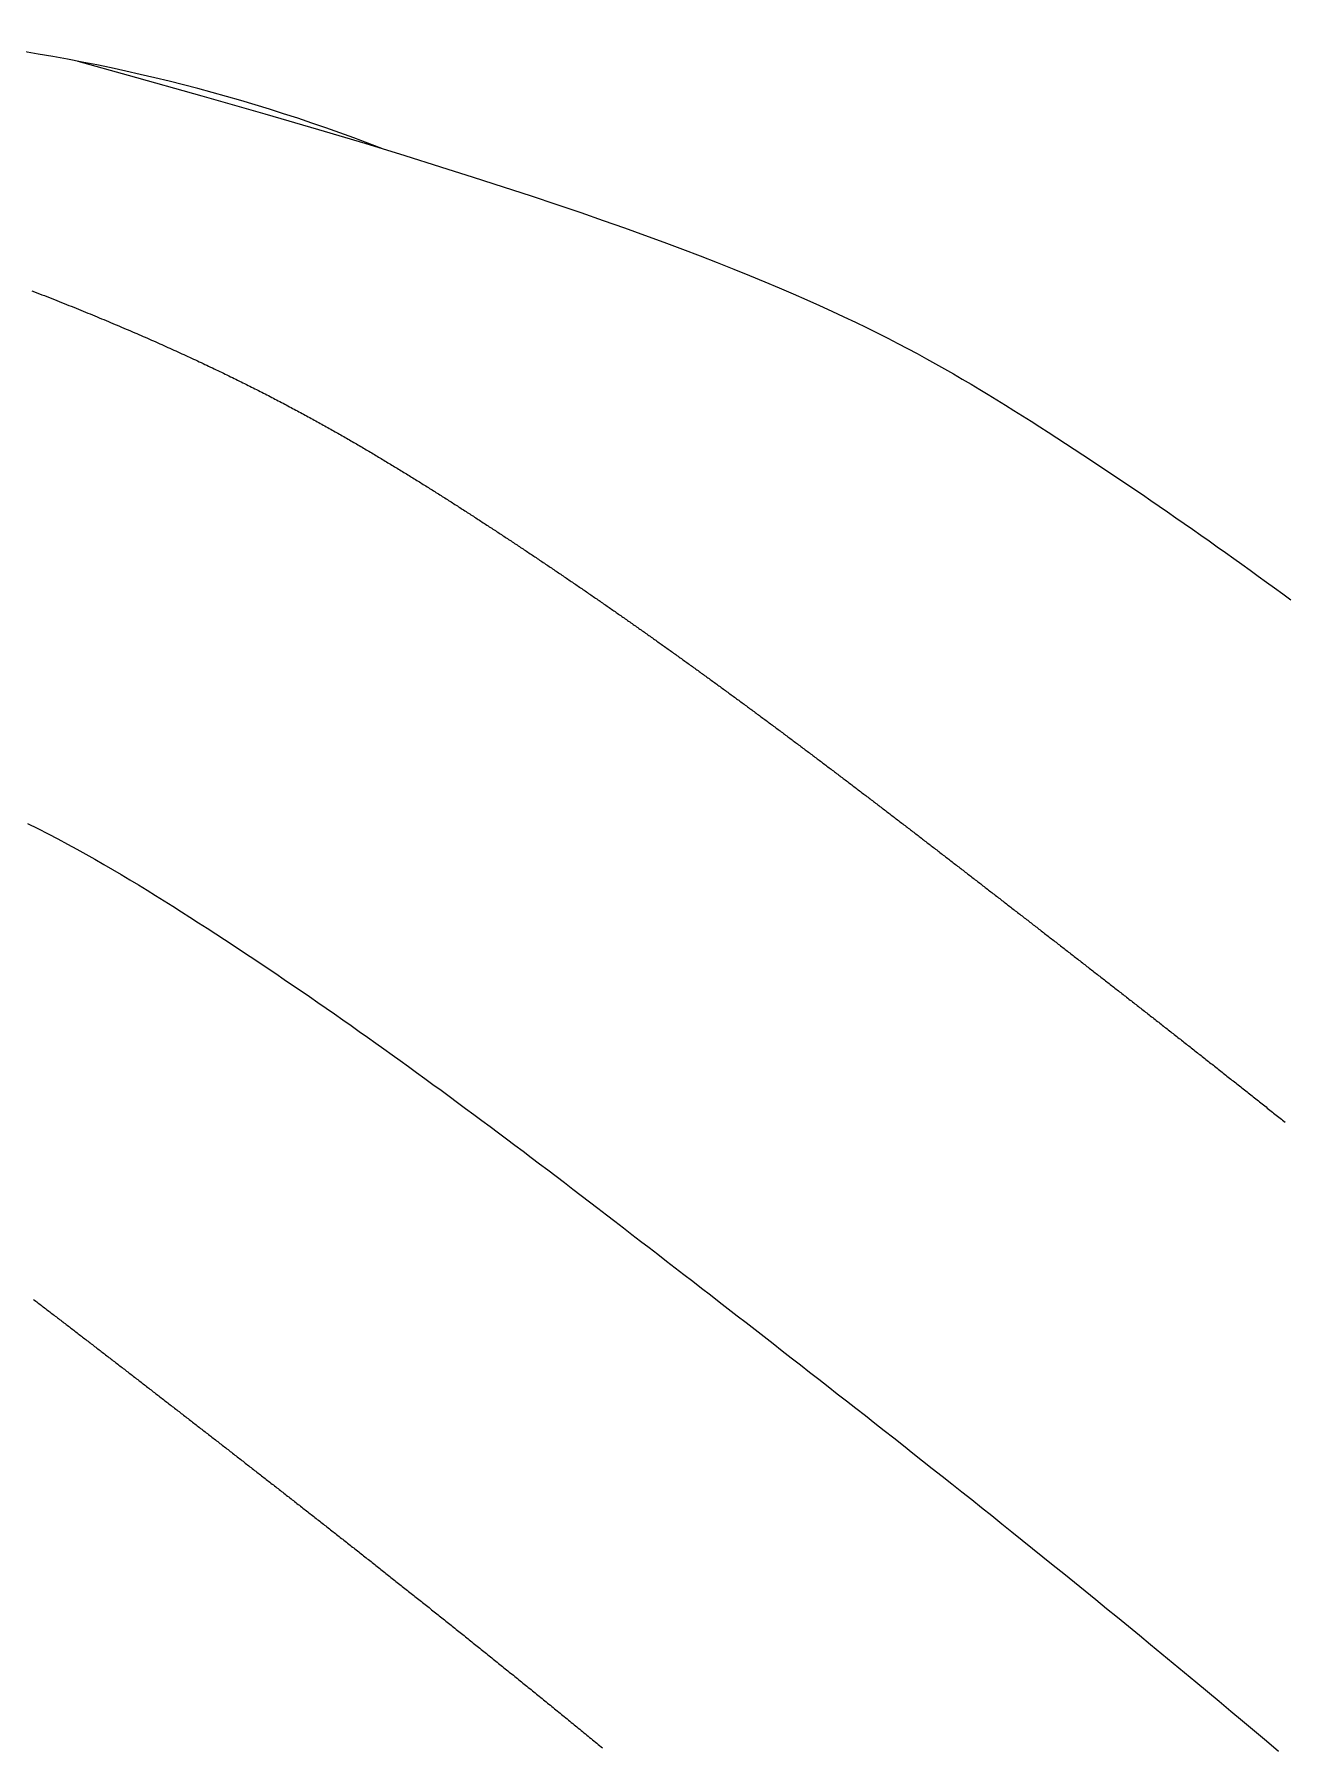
# Model space of a CAD drawing. Header units: inches. Extents: x 62745 to 64469, y 7520 to 8963.
# Drawn here: x 62847.727 to 62850.786, y 8082.374 to 8086.567 of the extents above; entities that cross this region are included whole.
import ezdxf

# ---------------------------------------------------------------- set-up
doc = ezdxf.new("R2010")
doc.units = ezdxf.units.IN
doc.header["$MEASUREMENT"] = 0
doc.layers.add('2', color=2, linetype='Continuous')

msp = doc.modelspace()

# ---------------------------------------------------------------- linework, layer by layer
at = {"layer": '2'}
msp.add_lwpolyline([(62848.57692295, 8086.28723657, 0.0679462668), (62847.44823608, 8086.55677833, 0.1495806637), (62846.28115999, 8086.32235732, 0.1568512197)], format="xyb", dxfattribs=at)
for points in [[(62847.83353041, 8086.5008563), (62847.95658038, 8086.4668401), (62848.1370383, 8086.41614878), (62848.29104084, 8086.3720811), (62848.42250231, 8086.33367035), (62848.53533703, 8086.29994982), (62848.63345934, 8086.26995281), (62848.72078355, 8086.24271262), (62848.80067571, 8086.21739405), (62848.87430875, 8086.19368794), (62848.94230734, 8086.17141666), (62849.00529613, 8086.15040255), (62849.06389978, 8086.13046799), (62849.11874295, 8086.11143532), (62849.17045031, 8086.0931269), (62849.2196465, 8086.07536509), (62849.26686165, 8086.05800065), (62849.31224767, 8086.04099799), (62849.35586195, 8086.02434992), (62849.39776187, 8086.00804925), (62849.4380048, 8085.99208879), (62849.47664812, 8085.97646136), (62849.51374922, 8085.96115978), (62849.54936547, 8085.94617684), (62849.58355695, 8085.93150358), (62849.61639451, 8085.91712383), (62849.64795168, 8085.90301965), (62849.67830203, 8085.8891731), (62849.7075191, 8085.87556623), (62849.73567642, 8085.86218109), (62849.76284755, 8085.84899974), (62849.78910603, 8085.83600422), (62849.81452613, 8085.82317483), (62849.83918496, 8085.81048484), (62849.86316037, 8085.79790573), (62849.88653019, 8085.78540901), (62849.90937226, 8085.77296617), (62849.93176443, 8085.76054872), (62849.95378453, 8085.74812815), (62849.97551039, 8085.73567595), (62849.99701256, 8085.72316693), (62850.01833234, 8085.71058908), (62850.03950372, 8085.69793368), (62850.06056071, 8085.68519202), (62850.0815373, 8085.67235539), (62850.10246749, 8085.65941507), (62850.12338529, 8085.64636235), (62850.14432468, 8085.63318853), (62850.16531176, 8085.61988832), (62850.18634092, 8085.60647015), (62850.20739864, 8085.59294591), (62850.22847142, 8085.57932746), (62850.24954572, 8085.56562667), (62850.27060805, 8085.55185541), (62850.29164487, 8085.53802556), (62850.31264267, 8085.52414898), (62850.33358987, 8085.51023593), (62850.35448263, 8085.49629019), (62850.37531906, 8085.48231393), (62850.39609724, 8085.4683093), (62850.41681529, 8085.45427848), (62850.4374713, 8085.44022363), (62850.45806336, 8085.42614691), (62850.47858959, 8085.41205049), (62850.49904911, 8085.39793585), (62850.51944522, 8085.38380171), (62850.53978228, 8085.36964611), (62850.5600646, 8085.35546709), (62850.58029655, 8085.3412627), (62850.60048245, 8085.32703098), (62850.62062665, 8085.31276996), (62850.64073348, 8085.29847768), (62850.66080726, 8085.2841522), (62850.68085216, 8085.26979165), (62850.70087234, 8085.25539417), (62850.72087194, 8085.24095788), (62850.74085511, 8085.22648094), (62850.760826, 8085.21196149), (62850.78078877, 8085.19739765), (62850.80074755, 8085.18278758)], [(62847.7211656, 8085.93912977), (62847.72737403, 8085.93672239), (62847.73355824, 8085.93431866), (62847.73971831, 8085.93191855), (62847.74585435, 8085.92952206), (62847.75196644, 8085.92712916), (62847.75805468, 8085.92473985), (62847.76411916, 8085.9223541), (62847.77015999, 8085.91997191), (62847.77617725, 8085.91759325), (62847.78217105, 8085.91521812), (62847.78814147, 8085.91284649), (62847.79408861, 8085.91047836), (62847.80001256, 8085.90811371), (62847.80591342, 8085.90575252), (62847.81179129, 8085.90339477), (62847.81764626, 8085.90104047), (62847.82347843, 8085.89868958), (62847.82928788, 8085.89634209), (62847.83507472, 8085.89399799), (62847.84083904, 8085.89165727), (62847.84658093, 8085.8893199), (62847.8523005, 8085.88698588), (62847.85799782, 8085.88465519), (62847.86367301, 8085.88232782), (62847.86932615, 8085.88000374), (62847.87495734, 8085.87768295), (62847.88056668, 8085.87536543), (62847.88615425, 8085.87305116), (62847.89172016, 8085.87074013), (62847.89726449, 8085.86843233), (62847.90278735, 8085.86612774), (62847.90828883, 8085.86382634), (62847.91376903, 8085.86152812), (62847.91922803, 8085.85923307), (62847.92466593, 8085.85694117), (62847.93008284, 8085.85465241), (62847.93547883, 8085.85236676), (62847.94085402, 8085.85008423), (62847.94620848, 8085.84780478), (62847.95154233, 8085.84552841), (62847.95685565, 8085.8432551), (62847.96214854, 8085.84098484), (62847.96742109, 8085.83871761), (62847.97267339, 8085.83645339), (62847.97790555, 8085.83419218), (62847.98311766, 8085.83193396), (62847.98830981, 8085.8296787), (62847.9934821, 8085.82742641), (62847.99863462, 8085.82517705), (62848.00376747, 8085.82293062), (62848.00888074, 8085.82068711), (62848.01397452, 8085.81844649), (62848.01904892, 8085.81620876), (62848.02410403, 8085.81397389), (62848.02913994, 8085.81174188), (62848.03415674, 8085.8095127), (62848.03915454, 8085.80728635), (62848.04413342, 8085.80506281), (62848.04909349, 8085.80284206), (62848.05403483, 8085.80062409), (62848.05895754, 8085.79840888), (62848.06386172, 8085.79619642), (62848.06874746, 8085.79398669), (62848.07361485, 8085.79177968), (62848.078464, 8085.78957538), (62848.083295, 8085.78737377), (62848.08810793, 8085.78517483), (62848.0929029, 8085.78297855), (62848.09768, 8085.78078491), (62848.10243933, 8085.77859391), (62848.10718097, 8085.77640551), (62848.11190504, 8085.77421972), (62848.11661161, 8085.77203652), (62848.12130079, 8085.76985588), (62848.12597267, 8085.7676778), (62848.13062734, 8085.76550226), (62848.13526491, 8085.76332924), (62848.13988546, 8085.76115873), (62848.14448909, 8085.75899072), (62848.14907589, 8085.7568252), (62848.15364596, 8085.75466213), (62848.1581994, 8085.75250152), (62848.1627363, 8085.75034334), (62848.16725675, 8085.74818759), (62848.17176086, 8085.74603424), (62848.1762487, 8085.74388328), (62848.18072039, 8085.7417347), (62848.18517601, 8085.73958848), (62848.18961566, 8085.73744461), (62848.19403943, 8085.73530307), (62848.19844743, 8085.73316385), (62848.20283973, 8085.73102692), (62848.20721645, 8085.72889229), (62848.21157767, 8085.72675993), (62848.21592349, 8085.72462982), (62848.220254, 8085.72250196), (62848.2245693, 8085.72037633), (62848.22886948, 8085.7182529), (62848.23315464, 8085.71613168), (62848.23742488, 8085.71401264), (62848.24168028, 8085.71189577), (62848.24592095, 8085.70978105), (62848.25014697, 8085.70766846), (62848.25435845, 8085.70555801), (62848.25855548, 8085.70344966), (62848.26273815, 8085.7013434), (62848.26690655, 8085.69923922), (62848.27106079, 8085.69713711), (62848.27520096, 8085.69503705), (62848.27932715, 8085.69293901), (62848.28343945, 8085.690843), (62848.28753797, 8085.688749), (62848.2916228, 8085.68665698), (62848.29569403, 8085.68456694), (62848.29975175, 8085.68247885), (62848.30379607, 8085.68039272), (62848.30782707, 8085.67830851), (62848.31184486, 8085.67622621), (62848.31584952, 8085.67414582), (62848.31984116, 8085.67206731), (62848.32381986, 8085.66999067), (62848.32778572, 8085.66791589), (62848.33173884, 8085.66584295), (62848.33567931, 8085.66377183), (62848.33960723, 8085.66170253), (62848.34352268, 8085.65963502), (62848.34742578, 8085.65756929), (62848.3513166, 8085.65550533), (62848.35519526, 8085.65344312), (62848.35906183, 8085.65138264), (62848.36291642, 8085.64932389), (62848.36675911, 8085.64726684), (62848.37059002, 8085.64521149), (62848.37440922, 8085.64315781), (62848.37821682, 8085.64110579), (62848.38201291, 8085.63905542), (62848.38579759, 8085.63700668), (62848.38957095, 8085.63495956), (62848.39333308, 8085.63291405), (62848.39708408, 8085.63087011), (62848.40082405, 8085.62882776), (62848.40455307, 8085.62678696), (62848.40827126, 8085.6247477), (62848.41197869, 8085.62270997), (62848.41567546, 8085.62067375), (62848.41936168, 8085.61863904), (62848.42303743, 8085.6166058), (62848.42670281, 8085.61457403), (62848.43035791, 8085.61254372), (62848.43400284, 8085.61051485), (62848.43763767, 8085.60848739), (62848.44126252, 8085.60646135), (62848.44487747, 8085.6044367), (62848.44848262, 8085.60241344), (62848.45207806, 8085.60039153), (62848.4556639, 8085.59837097), (62848.45924021, 8085.59635175), (62848.46280711, 8085.59433385), (62848.46636468, 8085.59231725), (62848.46991301, 8085.59030195), (62848.47345221, 8085.58828791), (62848.47698236, 8085.58627514), (62848.48050356, 8085.58426362), (62848.48401589, 8085.58225332), (62848.48751946, 8085.58024425), (62848.49101435, 8085.57823637), (62848.49450065, 8085.57622968), (62848.49797847, 8085.57422417), (62848.50144787, 8085.57221982), (62848.50490894, 8085.57021661), (62848.50836178, 8085.56821454), (62848.51180645, 8085.56621359), (62848.51524304, 8085.56421375), (62848.51867164, 8085.562215), (62848.52209233, 8085.56021734), (62848.52550518, 8085.55822074), (62848.52891028, 8085.5562252), (62848.53230772, 8085.5542307), (62848.53569756, 8085.55223723), (62848.5390799, 8085.55024478), (62848.54245481, 8085.54825333), (62848.54582236, 8085.54626288), (62848.54918265, 8085.5442734), (62848.55253575, 8085.54228489), (62848.55588175, 8085.54029734), (62848.55922071, 8085.53831072), (62848.56255273, 8085.53632504), (62848.56587788, 8085.53434027), (62848.56919624, 8085.5323564), (62848.57250789, 8085.53037342), (62848.57581292, 8085.52839132), (62848.5791114, 8085.52641008), (62848.58240342, 8085.5244297), (62848.58568905, 8085.52245015), (62848.58896837, 8085.52047143), (62848.59224147, 8085.51849352), (62848.59550843, 8085.51651642), (62848.59876931, 8085.5145401), (62848.60202422, 8085.51256456), (62848.60527322, 8085.51058977), (62848.60851639, 8085.50861574), (62848.61175382, 8085.50664245), (62848.61498559, 8085.50466988), (62848.61821177, 8085.50269802), (62848.62143245, 8085.50072685), (62848.6246477, 8085.49875638), (62848.62785762, 8085.49678658), (62848.63106227, 8085.49481743), (62848.63426173, 8085.49284894), (62848.6374561, 8085.49088108), (62848.64064544, 8085.48891384), (62848.64382984, 8085.48694721), (62848.64700938, 8085.48498118), (62848.65018414, 8085.48301573), (62848.6533542, 8085.48105085), (62848.65651964, 8085.47908653), (62848.65968053, 8085.47712275), (62848.66283697, 8085.47515951), (62848.66598902, 8085.47319678), (62848.66913678, 8085.47123457), (62848.67228032, 8085.46927285), (62848.67541971, 8085.46731161), (62848.67855505, 8085.46535084), (62848.68168641, 8085.46339052), (62848.68481385, 8085.46143065), (62848.68793746, 8085.45947121), (62848.69105731, 8085.4575122), (62848.69417345, 8085.45555359), (62848.69728597, 8085.45359539), (62848.70039493, 8085.45163757), (62848.70350041, 8085.44968013), (62848.70660246, 8085.44772305), (62848.70970113, 8085.44576634), (62848.71279645, 8085.44380998), (62848.71588845, 8085.44185396), (62848.71897715, 8085.43989829), (62848.7220626, 8085.43794296), (62848.72514482, 8085.43598796), (62848.72822384, 8085.43403328), (62848.7312997, 8085.43207892), (62848.73437241, 8085.43012488), (62848.737442, 8085.42817115), (62848.74050849, 8085.42621773), (62848.7435719, 8085.42426461), (62848.74663225, 8085.42231179), (62848.74968957, 8085.42035926), (62848.75274387, 8085.41840703), (62848.75579518, 8085.41645508), (62848.75884351, 8085.41450341), (62848.7618889, 8085.41255201), (62848.76493136, 8085.4106009), (62848.76797091, 8085.40865005), (62848.77100757, 8085.40669946), (62848.77404137, 8085.40474914), (62848.77707233, 8085.40279907), (62848.78010047, 8085.40084925), (62848.78312581, 8085.39889968), (62848.78614836, 8085.39695035), (62848.78916817, 8085.39500127), (62848.79218523, 8085.39305241), (62848.79519959, 8085.39110379), (62848.79821125, 8085.3891554), (62848.80122024, 8085.38720722), (62848.80422658, 8085.38525927), (62848.80723029, 8085.38331153), (62848.8102314, 8085.38136399), (62848.81322992, 8085.37941666), (62848.81622588, 8085.37746954), (62848.8192193, 8085.37552261), (62848.8222102, 8085.37357587), (62848.82519859, 8085.37162932), (62848.82818452, 8085.36968295), (62848.83116798, 8085.36773677), (62848.83414901, 8085.36579075), (62848.83712763, 8085.36384491), (62848.84010386, 8085.36189924), (62848.84307771, 8085.35995373), (62848.84604922, 8085.35800837), (62848.8490184, 8085.35606317), (62848.85198528, 8085.35411813), (62848.85494987, 8085.35217322), (62848.8579122, 8085.35022846), (62848.86087229, 8085.34828383), (62848.86383016, 8085.34633934), (62848.86678584, 8085.34439497), (62848.86973933, 8085.34245073), (62848.87269067, 8085.34050661), (62848.87563988, 8085.33856261), (62848.87858697, 8085.33661872), (62848.88153197, 8085.33467493), (62848.88447489, 8085.33273125), (62848.88741576, 8085.33078767), (62848.89035458, 8085.32884418), (62848.89329139, 8085.32690079), (62848.8962262, 8085.32495749), (62848.89915902, 8085.32301427), (62848.90208988, 8085.32107113), (62848.90501877, 8085.31912807), (62848.9079457, 8085.31718509), (62848.9108707, 8085.31524219), (62848.91379376, 8085.31329935), (62848.91671489, 8085.31135659), (62848.91963411, 8085.30941389), (62848.92255142, 8085.30747126), (62848.92546683, 8085.30552869), (62848.92838034, 8085.30358618), (62848.93129197, 8085.30164373), (62848.93420172, 8085.29970133), (62848.9371096, 8085.29775899), (62848.94001561, 8085.2958167), (62848.94291976, 8085.29387446), (62848.94582206, 8085.29193227), (62848.94872252, 8085.28999012), (62848.95162113, 8085.28804802), (62848.95451792, 8085.28610596), (62848.95741287, 8085.28416394), (62848.96030601, 8085.28222195), (62848.96319734, 8085.28028), (62848.96608687, 8085.27833808), (62848.96897459, 8085.2763962), (62848.97186053, 8085.27445434), (62848.97474468, 8085.27251251), (62848.97762705, 8085.2705707), (62848.98050765, 8085.26862891), (62848.98338649, 8085.26668715), (62848.98626357, 8085.2647454), (62848.9891389, 8085.26280366), (62848.99201249, 8085.26086195), (62848.99488434, 8085.25892024), (62848.99775446, 8085.25697854), (62849.00062285, 8085.25503685), (62849.00348954, 8085.25309516), (62849.00635451, 8085.25115348), (62849.00921778, 8085.2492118), (62849.01207935, 8085.24727012), (62849.01493924, 8085.24532843), (62849.01779744, 8085.24338674), (62849.02065396, 8085.24144504), (62849.02350882, 8085.23950333), (62849.02636202, 8085.23756161), (62849.02921356, 8085.23561987), (62849.03206346, 8085.23367812), (62849.03491171, 8085.23173635), (62849.03775833, 8085.22979456), (62849.04060332, 8085.22785275), (62849.04344669, 8085.22591091), (62849.04628844, 8085.22396905), (62849.04912859, 8085.22202715), (62849.05196714, 8085.22008523), (62849.05480409, 8085.21814327), (62849.05763946, 8085.21620128), (62849.06047324, 8085.21425925), (62849.06330546, 8085.21231718), (62849.06613611, 8085.21037507), (62849.06896519, 8085.20843291), (62849.07179273, 8085.20649071), (62849.07461872, 8085.20454846), (62849.07744317, 8085.20260616), (62849.08026609, 8085.20066381), (62849.08308748, 8085.19872141), (62849.08590735, 8085.19677894), (62849.08872571, 8085.19483642), (62849.09154257, 8085.19289384), (62849.09435793, 8085.1909512), (62849.09717179, 8085.18900849), (62849.09998418, 8085.18706571), (62849.10279508, 8085.18512286), (62849.10560451, 8085.18317994), (62849.10841248, 8085.18123695), (62849.11121899, 8085.17929388), (62849.11402406, 8085.17735074), (62849.11682767, 8085.17540751), (62849.11962985, 8085.17346421), (62849.1224306, 8085.17152081), (62849.12522993, 8085.16957734), (62849.12802784, 8085.16763377), (62849.13082434, 8085.16569011), (62849.13361944, 8085.16374636), (62849.13641314, 8085.16180252), (62849.13920545, 8085.15985858), (62849.14199638, 8085.15791454), (62849.14478593, 8085.15597039), (62849.14757412, 8085.15402615), (62849.15036094, 8085.1520818), (62849.15314641, 8085.15013734), (62849.15593053, 8085.14819277), (62849.1587133, 8085.14624809), (62849.16149475, 8085.1443033), (62849.16427486, 8085.14235839), (62849.16705365, 8085.14041336), (62849.16983113, 8085.13846821), (62849.1726073, 8085.13652294), (62849.17538217, 8085.13457754), (62849.17815575, 8085.13263202), (62849.18092804, 8085.13068637), (62849.18369905, 8085.12874059), (62849.18646878, 8085.12679467), (62849.18923725, 8085.12484862), (62849.19200446, 8085.12290243), (62849.19477042, 8085.1209561), (62849.19753513, 8085.11900963), (62849.20029859, 8085.11706302), (62849.20306083, 8085.11511626), (62849.20582184, 8085.11316935), (62849.20858164, 8085.1112223), (62849.21134022, 8085.10927509), (62849.21409759, 8085.10732772), (62849.21685377, 8085.1053802), (62849.21960875, 8085.10343252), (62849.22236255, 8085.10148468), (62849.22511517, 8085.09953668), (62849.22786662, 8085.09758851), (62849.2306169, 8085.09564018), (62849.23336603, 8085.09369167), (62849.23611401, 8085.091743), (62849.23886084, 8085.08979415), (62849.24160653, 8085.08784512), (62849.2443511, 8085.08589592), (62849.24709454, 8085.08394653), (62849.24983686, 8085.08199697), (62849.25257808, 8085.08004722), (62849.25531819, 8085.07809729), (62849.2580572, 8085.07614716), (62849.26079512, 8085.07419685), (62849.26353196, 8085.07224634), (62849.26626773, 8085.07029564), (62849.26900242, 8085.06834474), (62849.27173606, 8085.06639364), (62849.27446864, 8085.06444234), (62849.27720017, 8085.06249084), (62849.27993065, 8085.06053913), (62849.2826601, 8085.05858722), (62849.28538853, 8085.05663509), (62849.28811593, 8085.05468275), (62849.29084232, 8085.0527302), (62849.2935677, 8085.05077744), (62849.29629207, 8085.04882445), (62849.29901546, 8085.04687124), (62849.30173785, 8085.04491782), (62849.30445927, 8085.04296416), (62849.30717971, 8085.04101028), (62849.30989919, 8085.03905618), (62849.3126177, 8085.03710184), (62849.31533526, 8085.03514726), (62849.31805188, 8085.03319246), (62849.32076755, 8085.03123741), (62849.32348229, 8085.02928213), (62849.32619611, 8085.0273266), (62849.328909, 8085.02537083), (62849.33162099, 8085.02341482), (62849.33433206, 8085.02145855), (62849.33704224, 8085.01950204), (62849.33975153, 8085.01754527), (62849.34245993, 8085.01558825), (62849.34516745, 8085.01363098), (62849.3478741, 8085.01167344), (62849.35057989, 8085.00971564), (62849.35328481, 8085.00775758), (62849.35598889, 8085.00579926), (62849.35869212, 8085.00384067), (62849.36139452, 8085.00188181), (62849.36409608, 8084.99992268), (62849.36679682, 8084.99796327), (62849.36949674, 8084.99600359), (62849.37219585, 8084.99404363), (62849.37489416, 8084.99208339), (62849.37759167, 8084.99012287), (62849.38028839, 8084.98816207), (62849.38298433, 8084.98620098), (62849.38567949, 8084.9842396), (62849.38837388, 8084.98227793), (62849.39106751, 8084.98031596), (62849.39376039, 8084.97835371), (62849.39645251, 8084.97639115), (62849.39914389, 8084.9744283), (62849.40183454, 8084.97246514), (62849.40452446, 8084.97050169), (62849.40721365, 8084.96853792), (62849.40990213, 8084.96657385), (62849.4125899, 8084.96460947), (62849.41527697, 8084.96264478), (62849.41796335, 8084.96067977), (62849.42064904, 8084.95871445), (62849.42333405, 8084.95674881), (62849.42601838, 8084.95478285), (62849.42870204, 8084.95281657), (62849.43138505, 8084.95084996), (62849.4340674, 8084.94888303), (62849.4367491, 8084.94691576), (62849.43943017, 8084.94494817), (62849.4421106, 8084.94298024), (62849.4447904, 8084.94101198), (62849.44746959, 8084.93904338), (62849.45014816, 8084.93707444), (62849.45282612, 8084.93510516), (62849.45550349, 8084.93313553), (62849.45818026, 8084.93116556), (62849.46085645, 8084.92919525), (62849.46353206, 8084.92722458), (62849.4662071, 8084.92525356), (62849.46888157, 8084.92328218), (62849.47155548, 8084.92131045), (62849.47422884, 8084.91933836), (62849.47690166, 8084.91736591), (62849.47957394, 8084.9153931), (62849.48224568, 8084.91341992), (62849.48491691, 8084.91144637), (62849.48758761, 8084.90947246), (62849.49025781, 8084.90749817), (62849.4929275, 8084.90552351), (62849.49559669, 8084.90354848), (62849.49826539, 8084.90157307), (62849.50093361, 8084.89959727), (62849.50360136, 8084.8976211), (62849.50626863, 8084.89564454), (62849.50893544, 8084.8936676), (62849.51160179, 8084.89169026), (62849.5142677, 8084.88971254), (62849.51693316, 8084.88773442), (62849.51959818, 8084.88575591), (62849.52226278, 8084.883777), (62849.52492695, 8084.8817977), (62849.52759071, 8084.87981799), (62849.53025406, 8084.87783788), (62849.53291701, 8084.87585736), (62849.53557956, 8084.87387643), (62849.53824173, 8084.8718951), (62849.54090351, 8084.86991336), (62849.54356492, 8084.8679312), (62849.54622596, 8084.86594862), (62849.54888664, 8084.86396563), (62849.55154697, 8084.86198221), (62849.55420695, 8084.85999838), (62849.55686659, 8084.85801412), (62849.55952589, 8084.85602943), (62849.56218487, 8084.85404431), (62849.56484353, 8084.85205876), (62849.56750187, 8084.85007278), (62849.57015991, 8084.84808637), (62849.57281765, 8084.84609952), (62849.57547509, 8084.84411222), (62849.57813225, 8084.84212449), (62849.58078913, 8084.84013631), (62849.58344574, 8084.83814769), (62849.58610208, 8084.83615862), (62849.58875817, 8084.8341691), (62849.591414, 8084.83217913), (62849.59406958, 8084.8301887), (62849.59672493, 8084.82819781), (62849.59938005, 8084.82620647), (62849.60203494, 8084.82421467), (62849.60468961, 8084.8222224), (62849.60734408, 8084.82022967), (62849.60999833, 8084.81823647), (62849.61265239, 8084.81624281), (62849.61530626, 8084.81424867), (62849.61795995, 8084.81225406), (62849.62061346, 8084.81025897), (62849.6232668, 8084.8082634), (62849.62591997, 8084.80626736), (62849.62857299, 8084.80427083), (62849.63122586, 8084.80227382), (62849.63387859, 8084.80027632), (62849.63653118, 8084.79827834), (62849.63918364, 8084.79627986), (62849.64183597, 8084.7942809), (62849.6444882, 8084.79228143), (62849.64714031, 8084.79028147), (62849.64979232, 8084.78828101), (62849.65244424, 8084.78628005), (62849.65509606, 8084.78427859), (62849.65774781, 8084.78227662), (62849.66039948, 8084.78027415), (62849.66305108, 8084.77827116), (62849.66570262, 8084.77626766), (62849.66835411, 8084.77426365), (62849.67100554, 8084.77225912), (62849.67365694, 8084.77025408), (62849.67630831, 8084.76824851), (62849.67895964, 8084.76624243), (62849.68161096, 8084.76423581), (62849.68426226, 8084.76222867), (62849.68691356, 8084.76022101), (62849.68956485, 8084.75821281), (62849.69221615, 8084.75620408), (62849.69486747, 8084.75419481), (62849.69751881, 8084.75218501), (62849.70017017, 8084.75017466), (62849.70282157, 8084.74816378), (62849.70547301, 8084.74615235), (62849.70812449, 8084.74414038), (62849.71077603, 8084.74212785), (62849.71342764, 8084.74011478), (62849.71607931, 8084.73810116), (62849.71873105, 8084.73608698), (62849.72138288, 8084.73407225), (62849.72403479, 8084.73205695), (62849.7266868, 8084.7300411), (62849.72933892, 8084.72802468), (62849.73199114, 8084.7260077), (62849.73464348, 8084.72399015), (62849.73729594, 8084.72197203), (62849.73994853, 8084.71995335), (62849.74260125, 8084.71793408), (62849.74525412, 8084.71591425), (62849.74790714, 8084.71389383), (62849.75056031, 8084.71187283), (62849.75321365, 8084.70985126), (62849.75586716, 8084.7078291), (62849.75852085, 8084.70580635), (62849.76117472, 8084.70378301), (62849.76382878, 8084.70175909), (62849.76648304, 8084.69973457), (62849.7691375, 8084.69770946), (62849.77179217, 8084.69568375), (62849.77444706, 8084.69365744), (62849.77710218, 8084.69163053), (62849.77975753, 8084.68960301), (62849.78241311, 8084.68757489), (62849.78506894, 8084.68554617), (62849.78772503, 8084.68351683), (62849.79038137, 8084.68148689), (62849.79303798, 8084.67945632), (62849.79569486, 8084.67742515), (62849.79835202, 8084.67539335), (62849.80100946, 8084.67336094), (62849.8036672, 8084.6713279), (62849.80632524, 8084.66929424), (62849.80898358, 8084.66725995), (62849.81164224, 8084.66522503), (62849.81430122, 8084.66318949), (62849.81696052, 8084.6611533), (62849.81962016, 8084.65911649), (62849.82228014, 8084.65707903), (62849.82494046, 8084.65504094), (62849.82760115, 8084.65300221), (62849.83026219, 8084.65096283), (62849.8329236, 8084.64892281), (62849.83558538, 8084.64688214), (62849.83824754, 8084.64484082), (62849.8409101, 8084.64279884), (62849.84357304, 8084.64075621), (62849.84623639, 8084.63871293), (62849.84890015, 8084.63666899), (62849.85156433, 8084.63462439), (62849.85422892, 8084.63257912), (62849.85689395, 8084.63053319), (62849.85955941, 8084.62848659), (62849.86222531, 8084.62643933), (62849.86489167, 8084.62439139), (62849.86755848, 8084.62234278), (62849.87022575, 8084.62029349), (62849.87289349, 8084.61824353), (62849.87556171, 8084.61619288), (62849.87823041, 8084.61414156), (62849.88089961, 8084.61208955), (62849.8835693, 8084.61003685), (62849.88623949, 8084.60798347), (62849.8889102, 8084.60592939), (62849.89158142, 8084.60387463), (62849.89425317, 8084.60181916), (62849.89692544, 8084.59976301), (62849.89959826, 8084.59770615), (62849.90227162, 8084.59564859), (62849.90494553, 8084.59359033), (62849.90762001, 8084.59153136), (62849.91029504, 8084.58947169), (62849.91297065, 8084.5874113), (62849.91564684, 8084.58535021), (62849.91832361, 8084.5832884), (62849.92100098, 8084.58122588), (62849.92367894, 8084.57916263), (62849.92635751, 8084.57709867), (62849.9290367, 8084.57503398), (62849.9317165, 8084.57296857), (62849.93439693, 8084.57090244), (62849.93707799, 8084.56883557), (62849.9397597, 8084.56676797), (62849.94244205, 8084.56469964), (62849.94512505, 8084.56263057), (62849.94780871, 8084.56056076), (62849.95049305, 8084.55849021), (62849.95317805, 8084.55641892), (62849.95586374, 8084.55434687), (62849.95855011, 8084.55227408), (62849.96123718, 8084.55020054), (62849.96392495, 8084.54812624), (62849.96661342, 8084.54605117), (62849.96930261, 8084.54397535), (62849.97199252, 8084.54189877), (62849.97468316, 8084.53982141), (62849.97737453, 8084.53774329), (62849.98006664, 8084.53566439), (62849.9827595, 8084.53358471), (62849.98545312, 8084.53150425), (62849.98814749, 8084.52942302), (62849.99084264, 8084.52734099), (62849.99353855, 8084.52525818), (62849.99623525, 8084.52317457), (62849.99893274, 8084.52109018), (62850.00163102, 8084.51900498), (62850.00433011, 8084.51691898), (62850.00703, 8084.51483218), (62850.0097307, 8084.51274457), (62850.01243223, 8084.51065616), (62850.01513459, 8084.50856693), (62850.01783778, 8084.50647689), (62850.02054181, 8084.50438602), (62850.02324669, 8084.50229434), (62850.02595242, 8084.50020183), (62850.02865902, 8084.49810849), (62850.03136648, 8084.49601433), (62850.03407482, 8084.49391933), (62850.03678404, 8084.49182349), (62850.03949415, 8084.48972682), (62850.04220516, 8084.4876293), (62850.04491706, 8084.48553094), (62850.04762988, 8084.48343173), (62850.05034361, 8084.48133166), (62850.05305826, 8084.47923075), (62850.05577384, 8084.47712898), (62850.05849036, 8084.47502634), (62850.06120782, 8084.47292285), (62850.06392623, 8084.47081848), (62850.06664559, 8084.46871325), (62850.06936591, 8084.46660715), (62850.07208721, 8084.46450017), (62850.07480948, 8084.46239231), (62850.07753273, 8084.46028358), (62850.08025697, 8084.45817396), (62850.08298221, 8084.45606345), (62850.08570845, 8084.45395205), (62850.08843569, 8084.45183976), (62850.09116396, 8084.44972657), (62850.09389324, 8084.44761249), (62850.09662356, 8084.4454975), (62850.09935491, 8084.44338161), (62850.1020873, 8084.44126481), (62850.10482075, 8084.43914709), (62850.10755525, 8084.43702846), (62850.11029081, 8084.43490891), (62850.11302744, 8084.43278844), (62850.11576514, 8084.43066704), (62850.11850393, 8084.42854471), (62850.12124381, 8084.42642145), (62850.12398478, 8084.42429724), (62850.12672685, 8084.42217209), (62850.12947003, 8084.42004598), (62850.13221433, 8084.41791891), (62850.13495974, 8084.41579088), (62850.13770628, 8084.41366187), (62850.14045396, 8084.41153189), (62850.14320277, 8084.40940093), (62850.14595273, 8084.40726898), (62850.14870384, 8084.40513603), (62850.15145611, 8084.40300208), (62850.15420955, 8084.40086712), (62850.15696415, 8084.39873115), (62850.15971994, 8084.39659415), (62850.1624769, 8084.39445613), (62850.16523506, 8084.39231707), (62850.16799441, 8084.39017698), (62850.17075496, 8084.38803583), (62850.17351672, 8084.38589363), (62850.1762797, 8084.38375038), (62850.1790439, 8084.38160605), (62850.18180932, 8084.37946066), (62850.18457598, 8084.37731419), (62850.18734388, 8084.37516663), (62850.19011302, 8084.37301798), (62850.19288342, 8084.37086823), (62850.19565507, 8084.36871737), (62850.19842799, 8084.36656541), (62850.20120218, 8084.36441233), (62850.20397765, 8084.36225813), (62850.2067544, 8084.36010279), (62850.20953244, 8084.35794632), (62850.21231178, 8084.35578871), (62850.21509242, 8084.35362995), (62850.21787437, 8084.35147003), (62850.22065764, 8084.34930896), (62850.22344222, 8084.34714671), (62850.22622814, 8084.34498329), (62850.22901539, 8084.34281869), (62850.23180398, 8084.3406529), (62850.23459391, 8084.33848592), (62850.2373852, 8084.33631773), (62850.24017785, 8084.33414835), (62850.24297186, 8084.33197774), (62850.24576724, 8084.32980592), (62850.248564, 8084.32763288), (62850.25136215, 8084.3254586), (62850.25416169, 8084.32328309), (62850.25696262, 8084.32110632), (62850.25976496, 8084.31892831), (62850.2625687, 8084.31674904), (62850.26537386, 8084.31456851), (62850.26818045, 8084.31238671), (62850.27098846, 8084.31020363), (62850.2737979, 8084.30801927), (62850.27660879, 8084.30583362), (62850.27942112, 8084.30364667), (62850.28223491, 8084.30145842), (62850.28505016, 8084.29926886), (62850.28786687, 8084.29707798), (62850.29068505, 8084.29488579), (62850.29350472, 8084.29269226), (62850.29632586, 8084.2904974), (62850.2991485, 8084.2883012), (62850.30197263, 8084.28610365), (62850.30479827, 8084.28390474), (62850.30762542, 8084.28170447), (62850.31045408, 8084.27950283), (62850.31328426, 8084.27729981), (62850.31611598, 8084.2750954), (62850.31894922, 8084.27288961), (62850.32178401, 8084.27068241), (62850.32462034, 8084.26847381), (62850.32745822, 8084.26626379), (62850.33029767, 8084.26405236), (62850.33313868, 8084.26183949), (62850.33598126, 8084.2596252), (62850.33882541, 8084.25740945), (62850.34167115, 8084.25519226), (62850.34451848, 8084.25297362), (62850.34736741, 8084.2507535), (62850.35021794, 8084.24853192), (62850.35307007, 8084.24630886), (62850.35592382, 8084.24408431), (62850.35877919, 8084.24185827), (62850.36163619, 8084.23963073), (62850.36449482, 8084.23740168), (62850.36735509, 8084.23517112), (62850.370217, 8084.23293903), (62850.37308057, 8084.23070542), (62850.37594579, 8084.22847027), (62850.37881268, 8084.22623357), (62850.38168123, 8084.22399533), (62850.38455146, 8084.22175552), (62850.38742338, 8084.21951416), (62850.39029698, 8084.21727121), (62850.39317228, 8084.21502669), (62850.39604928, 8084.21278059), (62850.39892798, 8084.21053288), (62850.4018084, 8084.20828358), (62850.40469053, 8084.20603267), (62850.4075744, 8084.20378014), (62850.41045999, 8084.20152599), (62850.41334732, 8084.1992702), (62850.4162364, 8084.19701278), (62850.41912722, 8084.19475372), (62850.4220198, 8084.192493), (62850.42491415, 8084.19023063), (62850.42781026, 8084.18796658), (62850.43070815, 8084.18570087), (62850.43360782, 8084.18343347), (62850.43650927, 8084.18116438), (62850.43941252, 8084.1788936), (62850.44231757, 8084.17662112), (62850.44522442, 8084.17434692), (62850.44813309, 8084.17207101), (62850.45104357, 8084.16979338), (62850.45395588, 8084.16751401), (62850.45687002, 8084.1652329), (62850.45978599, 8084.16295005), (62850.46270381, 8084.16066545), (62850.46562347, 8084.15837908), (62850.46854499, 8084.15609095), (62850.47146838, 8084.15380104), (62850.47439363, 8084.15150934), (62850.47732075, 8084.14921586), (62850.48024975, 8084.14692059), (62850.48318064, 8084.1446235), (62850.48611342, 8084.14232461), (62850.4890481, 8084.1400239), (62850.49198468, 8084.13772136), (62850.49492317, 8084.13541699), (62850.49786358, 8084.13311078), (62850.50080592, 8084.13080273), (62850.50375018, 8084.12849281), (62850.50669638, 8084.12618104), (62850.50964451, 8084.1238674), (62850.5125946, 8084.12155188), (62850.51554664, 8084.11923448), (62850.51850064, 8084.11691518), (62850.52145661, 8084.11459399), (62850.52441454, 8084.1122709), (62850.52737446, 8084.10994589), (62850.53033636, 8084.10761896), (62850.53330025, 8084.1052901), (62850.53626614, 8084.10295931), (62850.53923403, 8084.10062658), (62850.54220393, 8084.0982919), (62850.54517585, 8084.09595527), (62850.54814979, 8084.09361667), (62850.55112575, 8084.0912761), (62850.55410375, 8084.08893355), (62850.55708379, 8084.08658902), (62850.56006588, 8084.0842425), (62850.56305002, 8084.08189398), (62850.56603622, 8084.07954345), (62850.56902448, 8084.07719091), (62850.57201481, 8084.07483634), (62850.57500722, 8084.07247975), (62850.57800172, 8084.07012113), (62850.5809983, 8084.06776046), (62850.58399698, 8084.06539774), (62850.58699776, 8084.06303296), (62850.59000065, 8084.06066612), (62850.59300565, 8084.05829721), (62850.59601278, 8084.05592622), (62850.59902203, 8084.05355314), (62850.60203341, 8084.05117797), (62850.60504693, 8084.0488007), (62850.6080626, 8084.04642132), (62850.61108042, 8084.04403983), (62850.61410039, 8084.04165622), (62850.61712253, 8084.03927047), (62850.62014684, 8084.03688259), (62850.62317332, 8084.03449257), (62850.62620199, 8084.03210039), (62850.62923285, 8084.02970606), (62850.6322659, 8084.02730956), (62850.63530115, 8084.02491088), (62850.6383386, 8084.02251003), (62850.64137827, 8084.02010699), (62850.64442016, 8084.01770176), (62850.64746428, 8084.01529432), (62850.65051062, 8084.01288468), (62850.6535592, 8084.01047282), (62850.65661003, 8084.00805873), (62850.65966311, 8084.00564242), (62850.66271844, 8084.00322386), (62850.66577604, 8084.00080307), (62850.6688359, 8083.99838002), (62850.67189804, 8083.99595471), (62850.67496246, 8083.99352713), (62850.67802917, 8083.99109728), (62850.68109817, 8083.98866515), (62850.68416947, 8083.98623073), (62850.68724307, 8083.98379401), (62850.69031899, 8083.981355), (62850.69339722, 8083.97891367), (62850.69647778, 8083.97647002), (62850.69956067, 8083.97402405), (62850.70264589, 8083.97157575), (62850.70573346, 8083.96912511), (62850.70882338, 8083.96667212), (62850.71191565, 8083.96421678), (62850.71501028, 8083.96175907), (62850.71810728, 8083.959299), (62850.72120665, 8083.95683656), (62850.7243084, 8083.95437173), (62850.72741254, 8083.95190451), (62850.73051907, 8083.9494349), (62850.733628, 8083.94696288), (62850.73673933, 8083.94448845), (62850.73985308, 8083.9420116), (62850.74296924, 8083.93953233), (62850.74608782, 8083.93705062), (62850.74920883, 8083.93456647), (62850.75233228, 8083.93207988), (62850.75545817, 8083.92959083), (62850.7585865, 8083.92709931), (62850.76171729, 8083.92460533), (62850.76485054, 8083.92210887), (62850.76798625, 8083.91960993), (62850.77112444, 8083.9171085), (62850.77426511, 8083.91460457), (62850.77740826, 8083.91209813), (62850.7805539, 8083.90958919), (62850.78370203, 8083.90707772), (62850.78685267, 8083.90456372)], [(62847.71064506, 8084.63600422), (62847.73606516, 8084.62317483), (62847.76072399, 8084.61048484), (62847.7846994, 8084.59790573), (62847.80806922, 8084.58540901), (62847.83091129, 8084.57296617), (62847.85330346, 8084.56054872), (62847.87532356, 8084.54812815), (62847.89704942, 8084.53567595), (62847.91855159, 8084.52316693), (62847.93987137, 8084.51058908), (62847.96104275, 8084.49793368), (62847.98209974, 8084.48519202), (62848.00307633, 8084.47235539), (62848.02400652, 8084.45941507), (62848.04492432, 8084.44636235), (62848.06586371, 8084.43318853), (62848.08685079, 8084.41988832), (62848.10787995, 8084.40647015), (62848.12893767, 8084.39294591), (62848.15001045, 8084.37932746), (62848.17108476, 8084.36562667), (62848.19214708, 8084.35185541), (62848.2131839, 8084.33802556), (62848.2341817, 8084.32414898), (62848.2551289, 8084.31023593), (62848.27602166, 8084.29629019), (62848.29685809, 8084.28231393), (62848.31763628, 8084.2683093), (62848.33835432, 8084.25427848), (62848.35901033, 8084.24022363), (62848.3796024, 8084.22614691), (62848.40012862, 8084.21205049), (62848.42058814, 8084.19793585), (62848.44098425, 8084.18380171), (62848.46132131, 8084.16964611), (62848.48160364, 8084.15546709), (62848.50183558, 8084.1412627), (62848.52202148, 8084.12703098), (62848.54216568, 8084.11276996), (62848.56227251, 8084.09847768), (62848.58234629, 8084.0841522), (62848.60239119, 8084.06979165), (62848.62241137, 8084.05539417), (62848.64241097, 8084.04095788), (62848.66239414, 8084.02648094), (62848.68236503, 8084.01196149), (62848.7023278, 8083.99739765), (62848.72228658, 8083.98278758), (62848.74224549, 8083.96812943), (62848.76220848, 8083.95342151), (62848.78217946, 8083.93866214), (62848.80216234, 8083.92384964), (62848.82216103, 8083.90898233), (62848.84217945, 8083.89405854), (62848.86222151, 8083.87907658), (62848.88229112, 8083.86403478), (62848.90239214, 8083.84893151), (62848.92252827, 8083.83376529), (62848.94270318, 8083.81853469), (62848.9629205, 8083.80323827), (62848.9831839, 8083.7878746), (62849.00349704, 8083.77244225), (62849.02386355, 8083.75693979), (62849.04428711, 8083.74136577), (62849.06477118, 8083.72571892), (62849.08531855, 8083.70999855), (62849.10593183, 8083.6942041), (62849.12661361, 8083.67833502), (62849.14736651, 8083.66239079), (62849.16819314, 8083.64637083), (62849.18909609, 8083.63027462), (62849.21007798, 8083.61410161), (62849.23114086, 8083.5978516), (62849.25228461, 8083.58152585), (62849.27350855, 8083.56512595), (62849.29481203, 8083.54865353), (62849.31619437, 8083.53211017), (62849.3376549, 8083.5154975), (62849.35919295, 8083.4988171), (62849.38080785, 8083.4820706), (62849.40249895, 8083.46525927), (62849.42426571, 8083.44838308), (62849.44610759, 8083.4314417), (62849.46802408, 8083.41443477), (62849.49001465, 8083.39736194), (62849.51207876, 8083.38022288), (62849.53421591, 8083.36301722), (62849.55642555, 8083.34574463), (62849.57870774, 8083.32840423), (62849.60106488, 8083.31099304), (62849.62349993, 8083.29350757), (62849.64601585, 8083.27594432), (62849.66861563, 8083.25829978), (62849.69130221, 8083.24057046), (62849.71407858, 8083.22275285), (62849.7369477, 8083.20484346), (62849.75991269, 8083.18683867), (62849.78297727, 8083.16873441), (62849.8061453, 8083.15052648), (62849.82942066, 8083.13221069), (62849.8528072, 8083.11378286), (62849.87630879, 8083.09523878), (62849.89992931, 8083.07657428), (62849.92367262, 8083.05778517), (62849.94754259, 8083.03886723), (62849.97154307, 8083.01981629), (62849.99567795, 8083.00062814), (62850.01995108, 8082.98129859), (62850.04436632, 8082.96182342), (62850.06892756, 8082.94219845), (62850.09363864, 8082.92241946), (62850.11850344, 8082.90248228), (62850.14352581, 8082.88238269), (62850.16870956, 8082.86211652), (62850.19405851, 8082.8416796), (62850.21957645, 8082.82106777), (62850.24526718, 8082.80027684), (62850.27113452, 8082.77930265), (62850.29718226, 8082.75814103), (62850.32341421, 8082.73678781), (62850.34983415, 8082.71523881), (62850.37644581, 8082.69348993), (62850.4032529, 8082.67153703), (62850.43025912, 8082.649376), (62850.45746817, 8082.62700273), (62850.48488376, 8082.6044131), (62850.51250961, 8082.58160298), (62850.54034941, 8082.55856826), (62850.56840596, 8082.5353056), (62850.59667836, 8082.51181476), (62850.62516483, 8082.48809626), (62850.65386356, 8082.46415064), (62850.68277275, 8082.43997843), (62850.7118906, 8082.41558016), (62850.74121531, 8082.39095637), (62850.77074507, 8082.36610758)], [(62847.72520623, 8083.4713279), (62847.72786427, 8083.46929424), (62847.73052261, 8083.46725995), (62847.73318127, 8083.46522503), (62847.73584025, 8083.46318949), (62847.73849955, 8083.4611533), (62847.74115919, 8083.45911649), (62847.74381917, 8083.45707903), (62847.7464795, 8083.45504094), (62847.74914018, 8083.45300221), (62847.75180122, 8083.45096283), (62847.75446263, 8083.44892281), (62847.75712441, 8083.44688214), (62847.75978657, 8083.44484082), (62847.76244913, 8083.44279884), (62847.76511208, 8083.44075621), (62847.76777543, 8083.43871293), (62847.77043918, 8083.43666899), (62847.77310336, 8083.43462439), (62847.77576795, 8083.43257912), (62847.77843298, 8083.43053319), (62847.78109844, 8083.42848659), (62847.78376434, 8083.42643933), (62847.7864307, 8083.42439139), (62847.78909751, 8083.42234278), (62847.79176478, 8083.42029349), (62847.79443252, 8083.41824353), (62847.79710074, 8083.41619288), (62847.79976944, 8083.41414156), (62847.80243864, 8083.41208955), (62847.80510833, 8083.41003685), (62847.80777852, 8083.40798347), (62847.81044923, 8083.40592939), (62847.81312045, 8083.40387463), (62847.8157922, 8083.40181916), (62847.81846447, 8083.39976301), (62847.82113729, 8083.39770615), (62847.82381065, 8083.39564859), (62847.82648456, 8083.39359033), (62847.82915904, 8083.39153136), (62847.83183407, 8083.38947169), (62847.83450968, 8083.3874113), (62847.83718587, 8083.38535021), (62847.83986264, 8083.3832884), (62847.84254001, 8083.38122588), (62847.84521797, 8083.37916263), (62847.84789654, 8083.37709867), (62847.85057573, 8083.37503398), (62847.85325553, 8083.37296857), (62847.85593596, 8083.37090244), (62847.85861702, 8083.36883557), (62847.86129873, 8083.36676797), (62847.86398108, 8083.36469964), (62847.86666408, 8083.36263057), (62847.86934775, 8083.36056076), (62847.87203208, 8083.35849021), (62847.87471708, 8083.35641892), (62847.87740277, 8083.35434687), (62847.88008914, 8083.35227408), (62847.88277621, 8083.35020054), (62847.88546398, 8083.34812624), (62847.88815245, 8083.34605117), (62847.89084164, 8083.34397535), (62847.89353155, 8083.34189877), (62847.89622219, 8083.33982141), (62847.89891356, 8083.33774329), (62847.90160567, 8083.33566439), (62847.90429853, 8083.33358471), (62847.90699215, 8083.33150425), (62847.90968652, 8083.32942302), (62847.91238167, 8083.32734099), (62847.91507759, 8083.32525818), (62847.91777429, 8083.32317457), (62847.92047177, 8083.32109018), (62847.92317005, 8083.31900498), (62847.92586914, 8083.31691898), (62847.92856903, 8083.31483218), (62847.93126973, 8083.31274457), (62847.93397126, 8083.31065616), (62847.93667362, 8083.30856693), (62847.93937681, 8083.30647689), (62847.94208084, 8083.30438602), (62847.94478572, 8083.30229434), (62847.94749145, 8083.30020183), (62847.95019805, 8083.29810849), (62847.95290551, 8083.29601433), (62847.95561385, 8083.29391933), (62847.95832307, 8083.29182349), (62847.96103318, 8083.28972682), (62847.96374419, 8083.2876293), (62847.9664561, 8083.28553094), (62847.96916891, 8083.28343173), (62847.97188264, 8083.28133166), (62847.97459729, 8083.27923075), (62847.97731287, 8083.27712898), (62847.98002939, 8083.27502634), (62847.98274685, 8083.27292285), (62847.98546526, 8083.27081848), (62847.98818462, 8083.26871325), (62847.99090495, 8083.26660715), (62847.99362624, 8083.26450017), (62847.99634851, 8083.26239231), (62847.99907176, 8083.26028358), (62848.001796, 8083.25817396), (62848.00452124, 8083.25606345), (62848.00724748, 8083.25395205), (62848.00997472, 8083.25183976), (62848.01270299, 8083.24972657), (62848.01543227, 8083.24761249), (62848.01816259, 8083.2454975), (62848.02089394, 8083.24338161), (62848.02362634, 8083.24126481), (62848.02635978, 8083.23914709), (62848.02909428, 8083.23702846), (62848.03182984, 8083.23490891), (62848.03456647, 8083.23278844), (62848.03730417, 8083.23066704), (62848.04004296, 8083.22854471), (62848.04278284, 8083.22642145), (62848.04552381, 8083.22429724), (62848.04826588, 8083.22217209), (62848.05100906, 8083.22004598), (62848.05375336, 8083.21791891), (62848.05649877, 8083.21579088), (62848.05924531, 8083.21366187), (62848.06199299, 8083.21153189), (62848.0647418, 8083.20940093), (62848.06749176, 8083.20726898), (62848.07024288, 8083.20513603), (62848.07299515, 8083.20300208), (62848.07574858, 8083.20086712), (62848.07850318, 8083.19873115), (62848.08125897, 8083.19659415), (62848.08401593, 8083.19445613), (62848.08677409, 8083.19231707), (62848.08953344, 8083.19017698), (62848.09229399, 8083.18803583), (62848.09505575, 8083.18589363), (62848.09781873, 8083.18375038), (62848.10058293, 8083.18160605), (62848.10334835, 8083.17946066), (62848.10611501, 8083.17731419), (62848.10888291, 8083.17516663), (62848.11165205, 8083.17301798), (62848.11442245, 8083.17086823), (62848.1171941, 8083.16871737), (62848.11996702, 8083.16656541), (62848.12274121, 8083.16441233), (62848.12551668, 8083.16225813), (62848.12829343, 8083.16010279), (62848.13107147, 8083.15794632), (62848.13385081, 8083.15578871), (62848.13663145, 8083.15362995), (62848.1394134, 8083.15147003), (62848.14219667, 8083.14930896), (62848.14498126, 8083.14714671), (62848.14776717, 8083.14498329), (62848.15055442, 8083.14281869), (62848.15334301, 8083.1406529), (62848.15613294, 8083.13848592), (62848.15892423, 8083.13631773), (62848.16171688, 8083.13414835), (62848.16451089, 8083.13197774), (62848.16730627, 8083.12980592), (62848.17010303, 8083.12763288), (62848.17290118, 8083.1254586), (62848.17570072, 8083.12328309), (62848.17850165, 8083.12110632), (62848.18130399, 8083.11892831), (62848.18410773, 8083.11674904), (62848.18691289, 8083.11456851), (62848.18971948, 8083.11238671), (62848.19252749, 8083.11020363), (62848.19533694, 8083.10801927), (62848.19814782, 8083.10583362), (62848.20096016, 8083.10364667), (62848.20377394, 8083.10145842), (62848.20658919, 8083.09926886), (62848.2094059, 8083.09707798), (62848.21222408, 8083.09488579), (62848.21504375, 8083.09269226), (62848.21786489, 8083.0904974), (62848.22068753, 8083.0883012), (62848.22351166, 8083.08610365), (62848.2263373, 8083.08390474), (62848.22916445, 8083.08170447), (62848.23199311, 8083.07950283), (62848.23482329, 8083.07729981), (62848.23765501, 8083.0750954), (62848.24048825, 8083.07288961), (62848.24332304, 8083.07068241), (62848.24615937, 8083.06847381), (62848.24899726, 8083.06626379), (62848.2518367, 8083.06405236), (62848.25467771, 8083.06183949), (62848.25752029, 8083.0596252), (62848.26036444, 8083.05740945), (62848.26321018, 8083.05519226), (62848.26605751, 8083.05297362), (62848.26890644, 8083.0507535), (62848.27175697, 8083.04853192), (62848.2746091, 8083.04630886), (62848.27746285, 8083.04408431), (62848.28031822, 8083.04185827), (62848.28317522, 8083.03963073), (62848.28603385, 8083.03740168), (62848.28889412, 8083.03517112), (62848.29175603, 8083.03293903), (62848.2946196, 8083.03070542), (62848.29748482, 8083.02847027), (62848.30035171, 8083.02623357), (62848.30322026, 8083.02399533), (62848.30609049, 8083.02175552), (62848.30896241, 8083.01951416), (62848.31183601, 8083.01727121), (62848.31471131, 8083.01502669), (62848.31758831, 8083.01278059), (62848.32046701, 8083.01053288), (62848.32334743, 8083.00828358), (62848.32622957, 8083.00603267), (62848.32911343, 8083.00378014), (62848.33199902, 8083.00152599), (62848.33488635, 8082.9992702), (62848.33777543, 8082.99701278), (62848.34066625, 8082.99475372), (62848.34355884, 8082.992493), (62848.34645318, 8082.99023063), (62848.34934929, 8082.98796658), (62848.35224718, 8082.98570087), (62848.35514685, 8082.98343347), (62848.3580483, 8082.98116438), (62848.36095155, 8082.9788936), (62848.3638566, 8082.97662112), (62848.36676345, 8082.97434692), (62848.36967212, 8082.97207101), (62848.3725826, 8082.96979338), (62848.37549491, 8082.96751401), (62848.37840905, 8082.9652329), (62848.38132502, 8082.96295005), (62848.38424284, 8082.96066545), (62848.3871625, 8082.95837908), (62848.39008403, 8082.95609095), (62848.39300741, 8082.95380104), (62848.39593266, 8082.95150934), (62848.39885978, 8082.94921586), (62848.40178878, 8082.94692059), (62848.40471967, 8082.9446235), (62848.40765245, 8082.94232461), (62848.41058713, 8082.9400239), (62848.41352371, 8082.93772136), (62848.4164622, 8082.93541699), (62848.41940261, 8082.93311078), (62848.42234495, 8082.93080273), (62848.42528921, 8082.92849281), (62848.42823541, 8082.92618104), (62848.43118354, 8082.9238674), (62848.43413363, 8082.92155188), (62848.43708567, 8082.91923448), (62848.44003967, 8082.91691518), (62848.44299564, 8082.91459399), (62848.44595357, 8082.9122709), (62848.44891349, 8082.90994589), (62848.45187539, 8082.90761896), (62848.45483928, 8082.9052901), (62848.45780517, 8082.90295931), (62848.46077306, 8082.90062658), (62848.46374297, 8082.8982919), (62848.46671488, 8082.89595527), (62848.46968882, 8082.89361667), (62848.47266479, 8082.8912761), (62848.47564279, 8082.88893355), (62848.47862283, 8082.88658902), (62848.48160491, 8082.8842425), (62848.48458905, 8082.88189398), (62848.48757525, 8082.87954345), (62848.49056351, 8082.87719091), (62848.49355384, 8082.87483634), (62848.49654625, 8082.87247975), (62848.49954075, 8082.87012113), (62848.50253733, 8082.86776046), (62848.50553601, 8082.86539774), (62848.50853679, 8082.86303296), (62848.51153968, 8082.86066612), (62848.51454468, 8082.85829721), (62848.51755181, 8082.85592622), (62848.52056106, 8082.85355314), (62848.52357244, 8082.85117797), (62848.52658596, 8082.8488007), (62848.52960163, 8082.84642132), (62848.53261945, 8082.84403983), (62848.53563942, 8082.84165622), (62848.53866156, 8082.83927047), (62848.54168587, 8082.83688259), (62848.54471235, 8082.83449257), (62848.54774102, 8082.83210039), (62848.55077188, 8082.82970606), (62848.55380493, 8082.82730956), (62848.55684018, 8082.82491088), (62848.55987763, 8082.82251003), (62848.5629173, 8082.82010699), (62848.56595919, 8082.81770176), (62848.56900331, 8082.81529432), (62848.57204965, 8082.81288468), (62848.57509823, 8082.81047282), (62848.57814906, 8082.80805873), (62848.58120214, 8082.80564242), (62848.58425747, 8082.80322386), (62848.58731507, 8082.80080307), (62848.59037493, 8082.79838002), (62848.59343707, 8082.79595471), (62848.59650149, 8082.79352713), (62848.5995682, 8082.79109728), (62848.6026372, 8082.78866515), (62848.6057085, 8082.78623073), (62848.6087821, 8082.78379401), (62848.61185802, 8082.781355), (62848.61493625, 8082.77891367), (62848.61801681, 8082.77647002), (62848.6210997, 8082.77402405), (62848.62418492, 8082.77157575), (62848.62727249, 8082.76912511), (62848.63036241, 8082.76667212), (62848.63345468, 8082.76421678), (62848.63654931, 8082.76175907), (62848.63964631, 8082.759299), (62848.64274568, 8082.75683656), (62848.64584744, 8082.75437173), (62848.64895157, 8082.75190451), (62848.6520581, 8082.7494349), (62848.65516703, 8082.74696288), (62848.65827837, 8082.74448845), (62848.66139211, 8082.7420116), (62848.66450827, 8082.73953233), (62848.66762685, 8082.73705062), (62848.67074786, 8082.73456647), (62848.67387131, 8082.73207988), (62848.6769972, 8082.72959083), (62848.68012553, 8082.72709931), (62848.68325632, 8082.72460533), (62848.68638957, 8082.72210887), (62848.68952528, 8082.71960993), (62848.69266347, 8082.7171085), (62848.69580414, 8082.71460457), (62848.69894729, 8082.71209813), (62848.70209293, 8082.70958919), (62848.70524107, 8082.70707772), (62848.70839171, 8082.70456372), (62848.71154486, 8082.70204719), (62848.71470052, 8082.69952812), (62848.71785871, 8082.6970065), (62848.72101942, 8082.69448232), (62848.72418267, 8082.69195558), (62848.72734846, 8082.68942627), (62848.73051679, 8082.68689439), (62848.73368768, 8082.68435991), (62848.73686113, 8082.68182285), (62848.74003714, 8082.67928319), (62848.74321572, 8082.67674092), (62848.74639688, 8082.67419603), (62848.74958062, 8082.67164852), (62848.75276695, 8082.66909839), (62848.75595587, 8082.66654562), (62848.7591474, 8082.66399021), (62848.76234154, 8082.66143215), (62848.76553829, 8082.65887143), (62848.76873766, 8082.65630804), (62848.77193966, 8082.65374199), (62848.77514429, 8082.65117325), (62848.77835156, 8082.64860183), (62848.78156147, 8082.64602772), (62848.78477404, 8082.6434509), (62848.78798926, 8082.64087138), (62848.79120714, 8082.63828914), (62848.7944277, 8082.63570418), (62848.79765093, 8082.63311649), (62848.80087684, 8082.63052607), (62848.80410545, 8082.6279329), (62848.80733674, 8082.62533698), (62848.81057074, 8082.6227383), (62848.81380744, 8082.62013685), (62848.81704686, 8082.61753263), (62848.82028899, 8082.61492563), (62848.82353385, 8082.61231585), (62848.82678144, 8082.60970326), (62848.83003177, 8082.60708788), (62848.83328485, 8082.60446969), (62848.83654067, 8082.60184868), (62848.83979925, 8082.59922485), (62848.84306059, 8082.59659819), (62848.8463247, 8082.59396869), (62848.84959158, 8082.59133634), (62848.85286125, 8082.58870114), (62848.8561337, 8082.58606309), (62848.85940894, 8082.58342216), (62848.86268699, 8082.58077836), (62848.86596784, 8082.57813168), (62848.8692515, 8082.57548211), (62848.87253798, 8082.57282965), (62848.87582728, 8082.57017428), (62848.87911942, 8082.567516), (62848.88241439, 8082.5648548), (62848.8857122, 8082.56219068), (62848.88901286, 8082.55952363), (62848.89231637, 8082.55685364), (62848.89562275, 8082.5541807), (62848.898932, 8082.55150481), (62848.90224411, 8082.54882595), (62848.90555911, 8082.54614413), (62848.90887699, 8082.54345934), (62848.91219777, 8082.54077156), (62848.91552144, 8082.53808079), (62848.91884802, 8082.53538702), (62848.9221775, 8082.53269025), (62848.92550991, 8082.52999047), (62848.92884523, 8082.52728767), (62848.93218349, 8082.52458184), (62848.93552468, 8082.52187298), (62848.93886881, 8082.51916108), (62848.94221589, 8082.51644613), (62848.94556592, 8082.51372813), (62848.94891891, 8082.51100706), (62848.95227487, 8082.50828293), (62848.9556338, 8082.50555571), (62848.95899571, 8082.50282542), (62848.9623606, 8082.50009203), (62848.96572849, 8082.49735555), (62848.96909937, 8082.49461596), (62848.97247325, 8082.49187325), (62848.97585014, 8082.48912743), (62848.97923005, 8082.48637848), (62848.98261298, 8082.48362639), (62848.98599894, 8082.48087117), (62848.98938793, 8082.47811279), (62848.99277996, 8082.47535126), (62848.99617503, 8082.47258656), (62848.99957316, 8082.4698187), (62849.00297435, 8082.46704765), (62849.0063786, 8082.46427342), (62849.00978593, 8082.461496), (62849.01319633, 8082.45871538), (62849.01660981, 8082.45593155), (62849.02002638, 8082.45314451), (62849.02344605, 8082.45035425), (62849.02686882, 8082.44756076), (62849.0302947, 8082.44476403), (62849.03372369, 8082.44196406), (62849.0371558, 8082.43916084), (62849.04059104, 8082.43635436), (62849.04402941, 8082.43354462), (62849.04747092, 8082.4307316), (62849.05091558, 8082.42791531), (62849.05436338, 8082.42509573), (62849.05781435, 8082.42227286), (62849.06126847, 8082.41944668), (62849.06472577, 8082.4166172), (62849.06818624, 8082.4137844), (62849.0716499, 8082.41094828), (62849.07511674, 8082.40810883), (62849.07858677, 8082.40526605), (62849.08206001, 8082.40241991), (62849.08553645, 8082.39957043), (62849.08901611, 8082.39671759), (62849.09249899, 8082.39386138), (62849.09598509, 8082.3910018), (62849.09947442, 8082.38813884), (62849.10296699, 8082.3852725), (62849.1064628, 8082.38240275), (62849.10996186, 8082.37952961), (62849.11346418, 8082.37665305), (62849.11696976, 8082.37377308)]]:
    msp.add_lwpolyline(points, dxfattribs=at)

doc.saveas('drawing.dxf')
